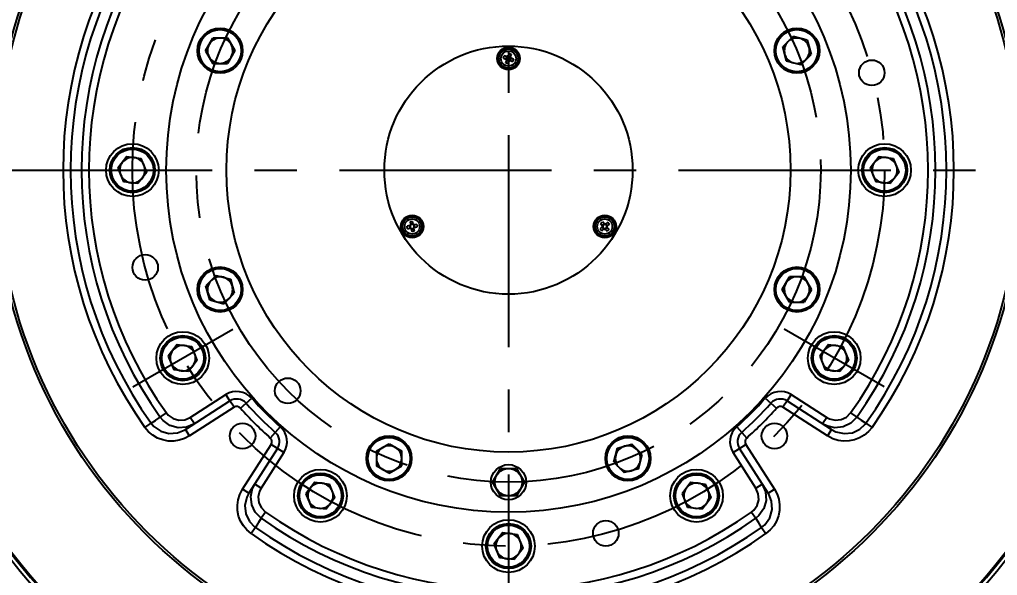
# Model space of a CAD drawing. Extents: x 4154 to 4364, y 2392 to 2546.
# Drawn here: x 4189.86 to 4220.61, y 2421.45 to 2438.94 of the extents above; entities that cross this region are included whole.
import ezdxf

# ---------------------------------------------------------------- set-up
doc = ezdxf.new("R2010")
doc.units = 0
doc.header["$LTSCALE"] = 1.5
doc.header["$MEASUREMENT"] = 0
doc.header["$PDSIZE"] = -1
doc.linetypes.add('CENTER', pattern=[10.16, 6.35, -1.27, 1.27, -1.27])
doc.layers.get('0').update_dxf_attribs({"color": 2})
doc.layers.add('1', color=7, linetype='Continuous')
doc.layers.add('SL', color=7, linetype='Continuous')
doc.styles.add('KWHS', font='ROMANS', dxfattribs={"bigfont": 'GHS'})
doc.styles.get("Standard").update_dxf_attribs({"font": 'romans.shx', "width": 0.9})
doc.dimstyles.get("Standard").update_dxf_attribs({"dimtxt": 0.18, "dimasz": 0.18, "dimexe": 0.18, "dimexo": 0.0625, "dimgap": 0.09, "dimtad": 0, "dimtih": 1, "dimtoh": 1, "dimdec": 4, "dimzin": 0, "dimdsep": 46, "dimtxsty": 'Standard', "dimcen": 0.09, "dimadec": 0, "dimazin": 0, "dimtfac": 1, "dimtdec": 4, "dimtofl": 0, "dimtmove": 0, "dimatfit": 0, "dimfxl": 1, "dimtolj": 1, "dimtzin": 0, "dimarcsym": 0})

# ---------------------------------------------------------------- blocks, each defined once
blk = doc.blocks.new('*D64')
at = {"layer": '1', "color": 1, "linetype": 'Continuous', "lineweight": 0}
for p, q in [((4198.823, 2477.369), (4160.116, 2477.369)), ((4160.616, 2475.869), (4160.616, 2412.051)), ((4175.171, 2410.551), (4160.116, 2410.551))]:
    blk.add_line(p, q, dxfattribs=at)
at = {"layer": '1', "color": 1, "linetype": 'Continuous'}
for points in [[(4160.366, 2475.869), (4160.866, 2475.869), (4160.616, 2477.369)], [(4160.366, 2412.051), (4160.866, 2412.051), (4160.616, 2410.551)]]:
    blk.add_solid(points, dxfattribs=at)
at = {"layer": 'Defpoints', "color": 0, "linetype": 'Continuous'}
for p in [(4199.323, 2477.369), (4160.616, 2410.551), (4175.671, 2410.551)]:
    blk.add_point(p, dxfattribs=at)
at = {"layer": '1', "color": 1, "linetype": 'Continuous', "insert": (4159.366, 2443.96), "char_height": 1.5, "attachment_point": 5, "rotation": 90, "style": 'KWHS'}
blk.add_mtext('\\A1;847.5', dxfattribs=at)

msp = doc.modelspace()

# ---------------------------------------------------------------- linework, layer by layer
at = {"color": 7, "linetype": 'Continuous'}
for p, q in [((4195.70745, 2437.95895), (4195.93678, 2438.3582)), ((4196.3972, 2438.35922), (4195.93678, 2438.3582)), ((4196.3972, 2438.35922), (4196.6283, 2437.961)), ((4214.18486, 2438.40444), (4213.86001, 2438.07815)), ((4214.62986, 2438.28627), (4214.18486, 2438.40444)), ((4213.98017, 2437.63368), (4213.86001, 2438.07815)), ((4214.62986, 2438.28627), (4214.75001, 2437.8418)), ((4195.70745, 2437.95895), (4195.93855, 2437.56072)), ((4196.6283, 2437.961), (4196.39897, 2437.56175)), ((4205.07541, 2437.7262), (4205.07851, 2437.73586)), ((4205.07541, 2437.7262), (4205.15838, 2437.69673)), ((4205.07851, 2437.73586), (4205.08169, 2437.7455)), ((4205.08169, 2437.7455), (4205.08496, 2437.75512)), ((4205.08496, 2437.75512), (4205.08832, 2437.76471)), ((4205.08832, 2437.76471), (4205.09176, 2437.77427)), ((4205.09176, 2437.77427), (4205.09529, 2437.78379)), ((4205.09529, 2437.78379), (4205.0989, 2437.79328)), ((4205.0989, 2437.79328), (4205.1026, 2437.80273)), ((4205.18556, 2437.77325), (4205.1026, 2437.80273)), ((4205.17698, 2437.7763), (4205.1498, 2437.69978)), ((4205.1997, 2437.76823), (4205.18556, 2437.77325)), ((4205.22108, 2437.79015), (4205.21606, 2437.77601)), ((4205.25056, 2437.87312), (4205.22108, 2437.79015)), ((4205.30065, 2437.77155), (4205.22413, 2437.79874)), ((4205.25056, 2437.87312), (4205.26022, 2437.87003)), ((4205.26022, 2437.87003), (4205.26985, 2437.86684)), ((4205.26985, 2437.86684), (4205.27947, 2437.86357)), ((4205.27947, 2437.86357), (4205.28906, 2437.86021)), ((4205.28906, 2437.86021), (4205.29862, 2437.85677)), ((4205.29258, 2437.74883), (4205.29761, 2437.76297)), ((4205.2959, 2437.64788), (4205.32309, 2437.7244)), ((4205.29761, 2437.76297), (4205.32708, 2437.84594)), ((4205.29862, 2437.85677), (4205.30815, 2437.85324)), ((4205.31451, 2437.72745), (4205.30037, 2437.73247)), ((4205.30815, 2437.85324), (4205.31763, 2437.84963)), ((4205.39747, 2437.69797), (4205.31451, 2437.72745)), ((4205.31763, 2437.84963), (4205.32708, 2437.84594)), ((4214.42517, 2437.5155), (4214.75001, 2437.8418)), ((4195.93855, 2437.56072), (4196.39897, 2437.56175)), ((4205.17528, 2437.66121), (4205.14581, 2437.57824)), ((4205.15525, 2437.57455), (4205.14581, 2437.57824)), ((4205.16474, 2437.57094), (4205.15525, 2437.57455)), ((4205.15838, 2437.69673), (4205.17252, 2437.69171)), ((4205.17426, 2437.56741), (4205.16474, 2437.57094)), ((4205.17223, 2437.65263), (4205.24875, 2437.62544)), ((4205.18382, 2437.56397), (4205.17426, 2437.56741)), ((4205.1803, 2437.67535), (4205.17528, 2437.66121)), ((4205.19341, 2437.56061), (4205.18382, 2437.56397)), ((4205.20303, 2437.55734), (4205.19341, 2437.56061)), ((4205.21267, 2437.55415), (4205.20303, 2437.55734)), ((4205.22233, 2437.55106), (4205.21267, 2437.55415)), ((4205.22233, 2437.55106), (4205.2518, 2437.63403)), ((4205.2518, 2437.63403), (4205.25682, 2437.64817)), ((4205.27318, 2437.65595), (4205.28732, 2437.65093)), ((4205.28732, 2437.65093), (4205.37029, 2437.62145)), ((4205.37398, 2437.6309), (4205.37029, 2437.62145)), ((4205.37759, 2437.64039), (4205.37398, 2437.6309)), ((4205.38112, 2437.64991), (4205.37759, 2437.64039)), ((4205.38457, 2437.65947), (4205.38112, 2437.64991)), ((4205.38792, 2437.66906), (4205.38457, 2437.65947)), ((4205.3912, 2437.67868), (4205.38792, 2437.66906)), ((4205.39438, 2437.68832), (4205.3912, 2437.67868)), ((4205.39747, 2437.69797), (4205.39438, 2437.68832)), ((4214.42517, 2437.5155), (4213.98017, 2437.63368)), ((4193.23387, 2434.62896), (4192.95373, 2434.26357)), ((4193.23387, 2434.62896), (4193.69038, 2434.56904)), ((4193.86675, 2434.14373), (4193.69038, 2434.56904)), ((4216.88628, 2434.62896), (4216.60613, 2434.26357)), ((4216.88628, 2434.62896), (4217.34279, 2434.56904)), ((4217.51916, 2434.14373), (4217.34279, 2434.56904)), ((4192.95373, 2434.26357), (4193.1301, 2433.83826)), ((4193.86675, 2434.14373), (4193.58661, 2433.77834)), ((4216.60613, 2434.26357), (4216.7825, 2433.83826)), ((4217.51916, 2434.14373), (4217.23901, 2433.77834)), ((4193.58661, 2433.77834), (4193.1301, 2433.83826)), ((4217.23901, 2433.77834), (4216.7825, 2433.83826)), ((4202.13993, 2432.57623), (4202.14984, 2432.57838)), ((4202.13993, 2432.57623), (4202.15589, 2432.48965)), ((4202.14984, 2432.57838), (4202.15978, 2432.58045)), ((4202.2341, 2432.51332), (4202.15424, 2432.4986)), ((4202.15589, 2432.48965), (4202.15861, 2432.47489)), ((4202.15978, 2432.58045), (4202.16975, 2432.58242)), ((4202.16975, 2432.58242), (4202.17973, 2432.58431)), ((4202.17973, 2432.58431), (4202.18973, 2432.5861)), ((4202.18973, 2432.5861), (4202.19974, 2432.58781)), ((4202.19974, 2432.58781), (4202.20977, 2432.58943)), ((4202.20977, 2432.58943), (4202.21979, 2432.59095)), ((4202.23575, 2432.50437), (4202.21979, 2432.59095)), ((4202.23847, 2432.48961), (4202.23575, 2432.50437)), ((4202.35474, 2432.49801), (4202.26815, 2432.48205)), ((4202.35474, 2432.49801), (4202.35689, 2432.4881)), ((4202.35689, 2432.4881), (4202.35895, 2432.47816)), ((4208.13226, 2432.52246), (4208.13977, 2432.52928)), ((4208.13226, 2432.52246), (4208.18938, 2432.45545)), ((4208.13977, 2432.52928), (4208.14735, 2432.53603)), ((4208.14735, 2432.53603), (4208.15499, 2432.54272)), ((4208.15499, 2432.54272), (4208.16269, 2432.54935)), ((4208.16269, 2432.54935), (4208.17046, 2432.55591)), ((4208.17046, 2432.55591), (4208.17827, 2432.56239)), ((4208.17827, 2432.56239), (4208.18614, 2432.5688)), ((4208.24527, 2432.51506), (4208.18347, 2432.46238)), ((4208.18614, 2432.5688), (4208.19407, 2432.57514)), ((4208.25118, 2432.50813), (4208.19407, 2432.57514)), ((4208.26091, 2432.49671), (4208.25118, 2432.50813)), ((4208.29039, 2432.505), (4208.27897, 2432.49527)), ((4208.3574, 2432.56212), (4208.29039, 2432.505)), ((4208.35, 2432.44911), (4208.29732, 2432.51091)), ((4208.34307, 2432.4432), (4208.41008, 2432.50032)), ((4208.3574, 2432.56212), (4208.36422, 2432.55461)), ((4208.36422, 2432.55461), (4208.37097, 2432.54703)), ((4208.37097, 2432.54703), (4208.37767, 2432.53939)), ((4208.37767, 2432.53939), (4208.38429, 2432.53169)), ((4208.38429, 2432.53169), (4208.39085, 2432.52393)), ((4208.39085, 2432.52393), (4208.39734, 2432.51611)), ((4208.39734, 2432.51611), (4208.40375, 2432.50824)), ((4208.40375, 2432.50824), (4208.41008, 2432.50032)), ((4202.13358, 2432.45725), (4202.04699, 2432.44129)), ((4202.04851, 2432.43126), (4202.04699, 2432.44129)), ((4202.05013, 2432.42124), (4202.04851, 2432.43126)), ((4202.05184, 2432.41123), (4202.05013, 2432.42124)), ((4202.05363, 2432.40123), (4202.05184, 2432.41123)), ((4202.05552, 2432.39124), (4202.05363, 2432.40123)), ((4202.0575, 2432.38128), (4202.05552, 2432.39124)), ((4202.05956, 2432.37134), (4202.0575, 2432.38128)), ((4202.06171, 2432.36143), (4202.05956, 2432.37134)), ((4202.06171, 2432.36143), (4202.1483, 2432.37739)), ((4202.12462, 2432.4556), (4202.13934, 2432.37574)), ((4202.14833, 2432.45997), (4202.13358, 2432.45725)), ((4202.1483, 2432.37739), (4202.16305, 2432.38011)), ((4202.17797, 2432.36983), (4202.18069, 2432.35507)), ((4202.18069, 2432.35507), (4202.19665, 2432.26849)), ((4202.18234, 2432.34612), (4202.26221, 2432.36084)), ((4202.20668, 2432.27001), (4202.19665, 2432.26849)), ((4202.2167, 2432.27163), (4202.20668, 2432.27001)), ((4202.22671, 2432.27333), (4202.2167, 2432.27163)), ((4202.23671, 2432.27513), (4202.22671, 2432.27333)), ((4202.2467, 2432.27702), (4202.23671, 2432.27513)), ((4202.25666, 2432.27899), (4202.2467, 2432.27702)), ((4202.26815, 2432.48205), (4202.25339, 2432.47933)), ((4202.2666, 2432.28106), (4202.25666, 2432.27899)), ((4202.26055, 2432.36979), (4202.25783, 2432.38455)), ((4202.27651, 2432.28321), (4202.26055, 2432.36979)), ((4202.27651, 2432.28321), (4202.2666, 2432.28106)), ((4202.26811, 2432.39947), (4202.28287, 2432.40219)), ((4202.29182, 2432.40384), (4202.27711, 2432.4837)), ((4202.28287, 2432.40219), (4202.36946, 2432.41815)), ((4202.35895, 2432.47816), (4202.36092, 2432.4682)), ((4202.36092, 2432.4682), (4202.36281, 2432.45821)), ((4202.36281, 2432.45821), (4202.36461, 2432.44821)), ((4202.36461, 2432.44821), (4202.36631, 2432.4382)), ((4202.36631, 2432.4382), (4202.36793, 2432.42818)), ((4202.36793, 2432.42818), (4202.36946, 2432.41815)), ((4208.18625, 2432.41624), (4208.11925, 2432.35912)), ((4208.12558, 2432.3512), (4208.11925, 2432.35912)), ((4208.13199, 2432.34333), (4208.12558, 2432.3512)), ((4208.13847, 2432.33551), (4208.13199, 2432.34333)), ((4208.14503, 2432.32775), (4208.13847, 2432.33551)), ((4208.15166, 2432.32005), (4208.14503, 2432.32775)), ((4208.15835, 2432.31241), (4208.15166, 2432.32005)), ((4208.16511, 2432.30483), (4208.15835, 2432.31241)), ((4208.17192, 2432.29732), (4208.16511, 2432.30483)), ((4208.17192, 2432.29732), (4208.23893, 2432.35444)), ((4208.17932, 2432.41033), (4208.232, 2432.34853)), ((4208.19767, 2432.42597), (4208.18625, 2432.41624)), ((4208.18938, 2432.45545), (4208.19911, 2432.44403)), ((4208.23893, 2432.35444), (4208.25035, 2432.36417)), ((4208.26841, 2432.36273), (4208.27814, 2432.35131)), ((4208.27814, 2432.35131), (4208.33526, 2432.2843)), ((4208.28405, 2432.34438), (4208.34585, 2432.39706)), ((4208.33995, 2432.40399), (4208.33021, 2432.41541)), ((4208.33165, 2432.43347), (4208.34307, 2432.4432)), ((4208.34318, 2432.29064), (4208.33526, 2432.2843)), ((4208.39706, 2432.33698), (4208.33995, 2432.40399)), ((4208.35105, 2432.29705), (4208.34318, 2432.29064)), ((4208.35887, 2432.30353), (4208.35105, 2432.29705)), ((4208.36663, 2432.31009), (4208.35887, 2432.30353)), ((4208.37433, 2432.31671), (4208.36663, 2432.31009)), ((4208.38198, 2432.32341), (4208.37433, 2432.31671)), ((4208.38955, 2432.33016), (4208.38198, 2432.32341)), ((4208.39706, 2432.33698), (4208.38955, 2432.33016)), ((4196.04772, 2430.8918), (4195.72287, 2430.5655)), ((4196.04772, 2430.8918), (4196.49272, 2430.77362)), ((4196.49272, 2430.77362), (4196.61287, 2430.32915)), ((4213.84459, 2430.4463), (4214.07391, 2430.84555)), ((4214.53434, 2430.84658), (4214.07391, 2430.84555)), ((4214.76544, 2430.44835), (4214.53434, 2430.84658)), ((4195.84303, 2430.12103), (4195.72287, 2430.5655)), ((4214.07569, 2430.04807), (4213.84459, 2430.4463)), ((4214.76544, 2430.44835), (4214.53611, 2430.0491)), ((4195.84303, 2430.12103), (4196.28803, 2430.00285)), ((4196.28803, 2430.00285), (4196.61287, 2430.32915)), ((4214.07569, 2430.04807), (4214.53611, 2430.0491)), ((4194.81829, 2428.71586), (4194.53814, 2428.35047)), ((4194.81829, 2428.71586), (4195.2748, 2428.65594)), ((4195.45116, 2428.23063), (4195.2748, 2428.65594)), ((4215.30187, 2428.71586), (4215.02172, 2428.35047)), ((4215.30187, 2428.71586), (4215.75838, 2428.65594)), ((4215.93474, 2428.23063), (4215.75838, 2428.65594)), ((4194.53814, 2428.35047), (4194.71451, 2427.92516)), ((4195.45116, 2428.23063), (4195.17102, 2427.86524)), ((4215.02172, 2428.35047), (4215.19809, 2427.92516)), ((4215.93474, 2428.23063), (4215.6546, 2427.86524)), ((4195.17102, 2427.86524), (4194.71451, 2427.92516)), ((4215.6546, 2427.86524), (4215.19809, 2427.92516)), ((4195.23076, 2426.42218), (4196.34998, 2427.14084)), ((4196.47777, 2426.94181), (4196.34998, 2427.14084)), ((4196.98545, 2426.87195), (4197.16225, 2427.02906)), ((4213.31063, 2427.02906), (4213.48744, 2426.87195)), ((4214.12291, 2427.14084), (4213.99511, 2426.94181)), ((4214.12291, 2427.14084), (4215.24212, 2426.42218)), ((4195.07509, 2426.04113), (4196.47777, 2426.94181)), ((4196.60557, 2426.74279), (4195.20289, 2425.84211)), ((4196.60557, 2426.74279), (4196.47777, 2426.94181)), ((4196.80864, 2426.71484), (4196.98545, 2426.87195)), ((4213.48744, 2426.87195), (4213.66425, 2426.71484)), ((4213.99511, 2426.94181), (4213.86731, 2426.74279)), ((4215.27, 2425.84211), (4213.86731, 2426.74279)), ((4213.99511, 2426.94181), (4215.39779, 2426.04113)), ((4194.13739, 2426.33321), (4194.1433, 2426.33698)), ((4194.1433, 2426.33698), (4194.2876, 2426.42906)), ((4194.2876, 2426.42906), (4194.47903, 2426.56499)), ((4194.37288, 2426.3281), (4194.2876, 2426.42906)), ((4194.47903, 2426.56499), (4194.53877, 2426.49435)), ((4194.53877, 2426.49435), (4194.69058, 2426.38726)), ((4194.69058, 2426.38726), (4194.87068, 2426.33653)), ((4194.87068, 2426.33653), (4195.05803, 2426.34867)), ((4195.05803, 2426.34867), (4195.23076, 2426.42218)), ((4195.35856, 2426.22315), (4195.23076, 2426.42218)), ((4215.24212, 2426.42218), (4215.11433, 2426.22315)), ((4215.24212, 2426.42218), (4215.33148, 2426.37558)), ((4215.33148, 2426.37558), (4215.51322, 2426.33434)), ((4215.51322, 2426.33434), (4215.69711, 2426.35499)), ((4215.69711, 2426.35499), (4215.86333, 2426.43474)), ((4215.86333, 2426.43474), (4215.99385, 2426.56499)), ((4215.99385, 2426.56499), (4216.18529, 2426.42906)), ((4216.18529, 2426.42906), (4215.99904, 2426.24286)), ((4216.18529, 2426.42906), (4216.32499, 2426.33991)), ((4216.32499, 2426.33991), (4216.32959, 2426.33698)), ((4216.32959, 2426.33698), (4216.47519, 2426.24405)), ((4193.80609, 2426.10835), (4193.99769, 2426.24405)), ((4193.91776, 2425.97614), (4193.80609, 2426.10835)), ((4193.99769, 2426.24405), (4194.13739, 2426.33321)), ((4193.99769, 2426.24405), (4194.08365, 2426.14239)), ((4194.08365, 2426.14239), (4194.3009, 2425.98964)), ((4194.58938, 2426.17488), (4194.37288, 2426.3281)), ((4194.84601, 2426.10199), (4194.58938, 2426.17488)), ((4195.11278, 2426.11876), (4194.84601, 2426.10199)), ((4195.03922, 2426.0194), (4195.07509, 2426.04113)), ((4195.35856, 2426.22315), (4195.07509, 2426.04113)), ((4195.20289, 2425.84211), (4195.07509, 2426.04113)), ((4195.35856, 2426.22315), (4195.11278, 2426.11876)), ((4198.06185, 2426.12946), (4197.90474, 2425.95265)), ((4212.41104, 2426.12946), (4212.56814, 2425.95265)), ((4215.39779, 2426.04113), (4215.11433, 2426.22315)), ((4215.24144, 2426.15692), (4215.11433, 2426.22315)), ((4215.50015, 2426.0986), (4215.24144, 2426.15692)), ((4215.39779, 2426.04113), (4215.27, 2425.84211)), ((4215.39779, 2426.04113), (4215.52689, 2425.97384)), ((4215.76208, 2426.1286), (4215.50015, 2426.0986)), ((4215.99904, 2426.24286), (4215.76208, 2426.1286)), ((4216.05093, 2425.944), (4216.28876, 2426.05789)), ((4216.28876, 2426.05789), (4216.45166, 2426.21255)), ((4216.45166, 2426.21255), (4216.47519, 2426.24405)), ((4216.47519, 2426.24405), (4216.66679, 2426.10835)), ((4216.66679, 2426.10835), (4216.55593, 2425.97709)), ((4194.05032, 2425.86479), (4193.91776, 2425.97614)), ((4194.1997, 2425.77725), (4194.05032, 2425.86479)), ((4194.36295, 2425.71601), (4194.1997, 2425.77725)), ((4194.3009, 2425.98964), (4194.55884, 2425.9176)), ((4194.55884, 2425.9176), (4194.82735, 2425.93549)), ((4194.82735, 2425.93549), (4195.03922, 2426.0194)), ((4195.04822, 2425.7604), (4194.8821, 2425.70559)), ((4195.20289, 2425.84211), (4195.04822, 2425.7604)), ((4197.90474, 2425.95265), (4197.74763, 2425.77585)), ((4212.56814, 2425.95265), (4212.72525, 2425.77585)), ((4215.43712, 2425.75508), (4215.27, 2425.84211)), ((4215.60276, 2425.70291), (4215.43712, 2425.75508)), ((4215.52689, 2425.97384), (4215.78752, 2425.91466)), ((4215.78752, 2425.91466), (4216.05093, 2425.944)), ((4216.27665, 2425.77903), (4216.11619, 2425.71768)), ((4216.4247, 2425.86617), (4216.27665, 2425.77903)), ((4216.55593, 2425.97709), (4216.4247, 2425.86617)), ((4194.53417, 2425.68305), (4194.36295, 2425.71601)), ((4194.70908, 2425.67966), (4194.53417, 2425.68305)), ((4194.8821, 2425.70559), (4194.70908, 2425.67966)), ((4196.8749, 2424.1701), (4197.77558, 2425.57278)), ((4197.9746, 2425.44498), (4197.07393, 2424.0423)), ((4197.9746, 2425.44498), (4197.77558, 2425.57278)), ((4198.17363, 2425.31718), (4197.9746, 2425.44498)), ((4201.08087, 2425.36441), (4201.47909, 2425.59551)), ((4201.47909, 2425.59551), (4201.87835, 2425.36618)), ((4208.5483, 2425.01493), (4208.66647, 2425.45993)), ((4208.66647, 2425.45993), (4209.11094, 2425.58008)), ((4209.43724, 2425.25524), (4209.11094, 2425.58008)), ((4212.29925, 2425.31718), (4212.49828, 2425.44498)), ((4212.49828, 2425.44498), (4212.69731, 2425.57278)), ((4213.39896, 2424.0423), (4212.49828, 2425.44498)), ((4212.69731, 2425.57278), (4213.59798, 2424.1701)), ((4215.77474, 2425.67891), (4215.60276, 2425.70291)), ((4215.94708, 2425.68407), (4215.77474, 2425.67891)), ((4216.11619, 2425.71768), (4215.94708, 2425.68407)), ((4198.17363, 2425.31718), (4197.45497, 2424.19797)), ((4201.08087, 2425.36441), (4201.08189, 2424.90398)), ((4201.87937, 2424.90576), (4201.87835, 2425.36618)), ((4209.31906, 2424.81024), (4209.43724, 2425.25524)), ((4213.01791, 2424.19797), (4212.29925, 2425.31718)), ((4201.48114, 2424.67466), (4201.08189, 2424.90398)), ((4201.48114, 2424.67466), (4201.87937, 2424.90576)), ((4204.73573, 2424.38652), (4204.98489, 2424.82084)), ((4204.98489, 2424.82084), (4205.4856, 2424.82222)), ((4205.4856, 2424.82222), (4205.73715, 2424.38929)), ((4208.5483, 2425.01493), (4208.87459, 2424.69008)), ((4209.31906, 2424.81024), (4208.87459, 2424.69008)), ((4197.07393, 2424.0423), (4197.25594, 2424.32577)), ((4197.1314, 2423.93994), (4197.18971, 2424.19865)), ((4197.18971, 2424.19865), (4197.25594, 2424.32577)), ((4197.45497, 2424.19797), (4197.25594, 2424.32577)), ((4197.45497, 2424.19797), (4197.40837, 2424.10862)), ((4199.14698, 2424.38717), (4198.86683, 2424.02177)), ((4199.14698, 2424.38717), (4199.60349, 2424.32725)), ((4199.77985, 2423.90194), (4199.60349, 2424.32725)), ((4204.98729, 2423.95358), (4204.73573, 2424.38652)), ((4205.73715, 2424.38929), (4205.488, 2423.95497)), ((4210.97318, 2424.38717), (4210.69303, 2424.02177)), ((4210.97318, 2424.38717), (4211.42969, 2424.32725)), ((4211.60605, 2423.90194), (4211.42969, 2424.32725)), ((4213.01791, 2424.19797), (4213.21694, 2424.32577)), ((4213.09143, 2424.02524), (4213.01791, 2424.19797)), ((4213.21694, 2424.32577), (4213.39896, 2424.0423)), ((4213.21694, 2424.32577), (4213.32133, 2424.07999)), ((4196.7357, 2423.83734), (4196.78787, 2424.00297)), ((4196.78787, 2424.00297), (4196.8749, 2424.1701)), ((4197.07393, 2424.0423), (4196.8749, 2424.1701)), ((4197.00664, 2423.9132), (4196.94745, 2423.65258)), ((4197.07393, 2424.0423), (4197.00664, 2423.9132)), ((4197.16139, 2423.67801), (4197.1314, 2423.93994)), ((4197.40837, 2424.10862), (4197.36713, 2423.92687)), ((4197.36713, 2423.92687), (4197.38778, 2423.74298)), ((4198.86683, 2424.02177), (4199.0432, 2423.59647)), ((4199.77985, 2423.90194), (4199.49971, 2423.53655)), ((4205.488, 2423.95497), (4204.98729, 2423.95358)), ((4210.69303, 2424.02177), (4210.8694, 2423.59647)), ((4211.60605, 2423.90194), (4211.32591, 2423.53655)), ((4213.10356, 2423.83789), (4213.09143, 2424.02524)), ((4213.32133, 2424.07999), (4213.3381, 2423.81321)), ((4213.39896, 2424.0423), (4213.59798, 2424.1701)), ((4213.42069, 2424.00643), (4213.39896, 2424.0423)), ((4213.5046, 2423.79456), (4213.42069, 2424.00643)), ((4213.59798, 2424.1701), (4213.6797, 2424.01543)), ((4213.6797, 2424.01543), (4213.73451, 2423.84931)), ((4196.7117, 2423.66536), (4196.7357, 2423.83734)), ((4196.71686, 2423.49301), (4196.7117, 2423.66536)), ((4196.94745, 2423.65258), (4196.97679, 2423.38916)), ((4197.27565, 2423.44105), (4197.16139, 2423.67801)), ((4197.38778, 2423.74298), (4197.46754, 2423.57676)), ((4197.46754, 2423.57676), (4197.59778, 2423.44624)), ((4199.49971, 2423.53655), (4199.0432, 2423.59647)), ((4211.32591, 2423.53655), (4210.8694, 2423.59647)), ((4212.94574, 2423.50598), (4213.05283, 2423.65779)), ((4213.05283, 2423.65779), (4213.10356, 2423.83789)), ((4213.3381, 2423.81321), (4213.26522, 2423.55659)), ((4213.5225, 2423.52605), (4213.5046, 2423.79456)), ((4213.73451, 2423.84931), (4213.76043, 2423.67629)), ((4213.76043, 2423.67629), (4213.75704, 2423.50137)), ((4196.75048, 2423.32391), (4196.71686, 2423.49301)), ((4196.81182, 2423.16344), (4196.75048, 2423.32391)), ((4196.97679, 2423.38916), (4197.09068, 2423.15133)), ((4197.46185, 2423.25481), (4197.27565, 2423.44105)), ((4197.59778, 2423.44624), (4197.46185, 2423.25481)), ((4212.8751, 2423.44624), (4212.94574, 2423.50598)), ((4212.8751, 2423.44624), (4213.01103, 2423.25481)), ((4213.11199, 2423.34008), (4213.01103, 2423.25481)), ((4213.26522, 2423.55659), (4213.11199, 2423.34008)), ((4213.2977, 2423.05086), (4213.45045, 2423.26811)), ((4213.45045, 2423.26811), (4213.5225, 2423.52605)), ((4213.72408, 2423.33015), (4213.66284, 2423.16691)), ((4213.75704, 2423.50137), (4213.72408, 2423.33015)), ((4196.89896, 2423.01539), (4196.81182, 2423.16344)), ((4197.00988, 2422.88417), (4196.89896, 2423.01539)), ((4197.09068, 2423.15133), (4197.24534, 2422.98843)), ((4197.27684, 2422.9649), (4197.14115, 2422.7733)), ((4197.24534, 2422.98843), (4197.27684, 2422.9649)), ((4197.36977, 2423.1105), (4197.27684, 2422.9649)), ((4197.3727, 2423.1151), (4197.36977, 2423.1105)), ((4197.46185, 2423.25481), (4197.3727, 2423.1151)), ((4213.10312, 2423.1105), (4213.01103, 2423.25481)), ((4213.10689, 2423.10459), (4213.10312, 2423.1105)), ((4213.19604, 2422.9649), (4213.10689, 2423.10459)), ((4213.19604, 2422.9649), (4213.2977, 2423.05086)), ((4213.19604, 2422.9649), (4213.33174, 2422.7733)), ((4213.57531, 2423.01753), (4213.46395, 2422.88497)), ((4213.66284, 2423.16691), (4213.57531, 2423.01753)), ((4197.14115, 2422.7733), (4197.00988, 2422.88417)), ((4205.06008, 2422.80276), (4204.77993, 2422.43736)), ((4205.06008, 2422.80276), (4205.51659, 2422.74284)), ((4205.69295, 2422.31753), (4205.51659, 2422.74284)), ((4213.46395, 2422.88497), (4213.33174, 2422.7733)), ((4204.77993, 2422.43736), (4204.9563, 2422.01206)), ((4205.69295, 2422.31753), (4205.41281, 2421.95214)), ((4205.41281, 2421.95214), (4204.9563, 2422.01206))]:
    msp.add_line(p, q, dxfattribs=at)
for centre, radius in [((4205.23644, 2434.20365), 16.16248), ((4205.23644, 2434.20365), 16.08364), ((4196.16787, 2437.95997), 0.70957), ((4214.30501, 2437.95997), 0.70957), ((4196.16787, 2437.95997), 0.66227), ((4214.30501, 2437.95997), 0.66227), ((4205.23644, 2434.20365), 3.90265), ((4205.23644, 2437.71209), 0.35479), ((4205.23644, 2437.71209), 0.33902), ((4205.23644, 2437.71209), 0.31537), ((4205.23644, 2437.71209), 0.30381), ((4205.23644, 2437.71209), 0.23652), ((4216.65968, 2437.2645), 0.40209), ((4193.41024, 2434.20365), 0.82783), ((4217.06264, 2434.20365), 0.82783), ((4193.41024, 2434.20365), 0.70957), ((4193.41024, 2434.20365), 0.66227), ((4217.06264, 2434.20365), 0.70957), ((4217.06264, 2434.20365), 0.66227), ((4202.20822, 2432.42972), 0.35479), ((4202.20822, 2432.42972), 0.33902), ((4202.20822, 2432.42972), 0.31537), ((4202.20822, 2432.42972), 0.30381), ((4202.20822, 2432.42972), 0.23652), ((4208.26466, 2432.42972), 0.35479), ((4208.26466, 2432.42972), 0.33902), ((4208.26466, 2432.42972), 0.31537), ((4208.26466, 2432.42972), 0.30381), ((4208.26466, 2432.42972), 0.23652), ((4193.81321, 2431.1428), 0.40209), ((4196.16787, 2430.44733), 0.70957), ((4196.16787, 2430.44733), 0.66227), ((4214.30501, 2430.44733), 0.70957), ((4214.30501, 2430.44733), 0.66227), ((4194.99465, 2428.29055), 0.82783), ((4215.47823, 2428.29055), 0.82783), ((4194.99465, 2428.29055), 0.70957), ((4194.99465, 2428.29055), 0.66227), ((4215.47823, 2428.29055), 0.70957), ((4215.47823, 2428.29055), 0.66227), ((4198.29566, 2427.26287), 0.40209), ((4196.87405, 2425.84126), 0.40209), ((4213.59883, 2425.84126), 0.40209), ((4201.48012, 2425.13508), 0.70957), ((4201.48012, 2425.13508), 0.66227), ((4208.99277, 2425.13508), 0.70957), ((4208.99277, 2425.13508), 0.66227), ((4205.23644, 2424.3879), 0.55189), ((4205.23644, 2424.3879), 0.43243), ((4199.32334, 2423.96186), 0.82783), ((4199.32334, 2423.96186), 0.70957), ((4199.32334, 2423.96186), 0.66227), ((4211.14954, 2423.96186), 0.82783), ((4211.14954, 2423.96186), 0.70957), ((4211.14954, 2423.96186), 0.66227), ((4205.23644, 2422.37745), 0.82783), ((4205.23644, 2422.37745), 0.70957), ((4205.23644, 2422.37745), 0.66227), ((4208.29729, 2422.78042), 0.40209)]:
    msp.add_circle(centre, radius, dxfattribs=at)
for centre, radius, start, end in [((4205.23644, 2434.20365), 14.00667, 144.692805, 215.307195), ((4205.23644, 2434.20365), 13.77188, 144.692805, 215.307195), ((4205.23644, 2434.20365), 13.77188, 324.692805, 35.307195), ((4205.23644, 2434.20365), 14.00667, 324.692805, 35.307195), ((4205.23644, 2434.20365), 13.42838, 144.62207, 215.37793), ((4205.23644, 2434.20365), 13.1936, 144.62207, 215.37793), ((4205.23644, 2434.20365), 13.1936, 324.62207, 35.37793), ((4205.23644, 2434.20365), 13.42838, 324.62207, 35.37793), ((4196.16787, 2437.95997), 0.39874, 90.127333, 150.127333), ((4196.16787, 2437.95997), 0.39874, 30.127333, 90.127333), ((4214.30501, 2437.95997), 0.39874, 75.127333, 135.127333), ((4214.30501, 2437.95997), 0.39874, 15.127333, 75.127333), ((4196.16787, 2437.95997), 0.39874, 150.127333, 210.127333), ((4196.16787, 2437.95997), 0.39874, 330.127333, 30.127333), ((4214.30501, 2437.95997), 0.39874, 135.127333, 195.127333), ((4214.30501, 2437.95997), 0.39874, 315.127333, 15.127333), ((4196.16787, 2437.95997), 0.39874, 210.127333, 270.127333), ((4196.16787, 2437.95997), 0.39874, 270.127333, 330.127333), ((4205.23644, 2437.71209), 0.06709, 123.20193, 197.684137), ((4205.23644, 2437.71209), 0.07956, 101.129963, 129.756104), ((4205.23644, 2437.71209), 0.06709, 107.684137, 123.20193), ((4205.23644, 2437.71209), 0.06709, 33.20193, 107.684137), ((4205.23644, 2437.71209), 0.06709, 303.20193, 17.684137), ((4205.23644, 2437.71209), 0.06709, 17.684137, 33.20193), ((4205.23644, 2437.71209), 0.07956, 11.129963, 39.756104), ((4214.30501, 2437.95997), 0.39874, 195.127333, 255.127333), ((4205.23644, 2437.71209), 0.07956, 191.129963, 219.756104), ((4205.23644, 2437.71209), 0.06709, 197.684137, 213.20193), ((4205.23644, 2437.71209), 0.06709, 213.20193, 287.684137), ((4205.23644, 2437.71209), 0.07956, 281.129963, 309.756104), ((4205.23644, 2437.71209), 0.06709, 287.684137, 303.20193), ((4214.30501, 2437.95997), 0.39874, 255.127333, 315.127333), ((4193.41024, 2434.20365), 0.39874, 142.522674, 202.522674), ((4193.41024, 2434.20365), 0.39874, 82.522674, 142.522674), ((4193.41024, 2434.20365), 0.39874, 22.522674, 82.522674), ((4193.41024, 2434.20365), 0.39874, 322.522674, 22.522674), ((4217.06264, 2434.20365), 0.39874, 142.522674, 202.522674), ((4217.06264, 2434.20365), 0.39874, 82.522674, 142.522674), ((4217.06264, 2434.20365), 0.39874, 22.522674, 82.522674), ((4217.06264, 2434.20365), 0.39874, 322.522674, 22.522674), ((4193.41024, 2434.20365), 0.39874, 202.522674, 262.522674), ((4217.06264, 2434.20365), 0.39874, 202.522674, 262.522674), ((4193.41024, 2434.20365), 0.39874, 262.522674, 322.522674), ((4217.06264, 2434.20365), 0.39874, 262.522674, 322.522674), ((4202.20822, 2432.42972), 0.07956, 131.129963, 159.756104), ((4202.20822, 2432.42972), 0.06709, 63.20193, 137.684137), ((4202.20822, 2432.42972), 0.07956, 41.129963, 69.756104), ((4202.20822, 2432.42972), 0.06709, 47.684137, 63.20193), ((4208.26466, 2432.42972), 0.06709, 93.20193, 167.684137), ((4208.26466, 2432.42972), 0.07956, 71.129963, 99.756104), ((4208.26466, 2432.42972), 0.06709, 77.684137, 93.20193), ((4208.26466, 2432.42972), 0.06709, 3.20193, 77.684137), ((4202.20822, 2432.42972), 0.06709, 153.20193, 227.684137), ((4202.20822, 2432.42972), 0.07956, 221.129963, 249.756104), ((4202.20822, 2432.42972), 0.06709, 137.684137, 153.20193), ((4202.20822, 2432.42972), 0.06709, 227.684137, 243.20193), ((4202.20822, 2432.42972), 0.06709, 243.20193, 317.684137), ((4202.20822, 2432.42972), 0.06709, 333.20193, 47.684137), ((4202.20822, 2432.42972), 0.06709, 317.684137, 333.20193), ((4202.20822, 2432.42972), 0.07956, 311.129963, 339.756104), ((4208.26466, 2432.42972), 0.07956, 161.129963, 189.756104), ((4208.26466, 2432.42972), 0.06709, 167.684137, 183.20193), ((4208.26466, 2432.42972), 0.06709, 183.20193, 257.684137), ((4208.26466, 2432.42972), 0.07956, 251.129963, 279.756104), ((4208.26466, 2432.42972), 0.06709, 257.684137, 273.20193), ((4208.26466, 2432.42972), 0.06709, 273.20193, 347.684137), ((4208.26466, 2432.42972), 0.06709, 347.684137, 3.20193), ((4208.26466, 2432.42972), 0.07956, 341.129963, 9.756104), ((4196.16787, 2430.44733), 0.39874, 135.127333, 195.127333), ((4196.16787, 2430.44733), 0.39874, 75.127333, 135.127333), ((4196.16787, 2430.44733), 0.39874, 15.127333, 75.127333), ((4214.30501, 2430.44733), 0.39874, 150.127333, 210.127333), ((4214.30501, 2430.44733), 0.39874, 90.127333, 150.127333), ((4214.30501, 2430.44733), 0.39874, 30.127333, 90.127333), ((4214.30501, 2430.44733), 0.39874, 330.127333, 30.127333), ((4196.16787, 2430.44733), 0.39874, 195.127333, 255.127333), ((4196.16787, 2430.44733), 0.39874, 315.127333, 15.127333), ((4196.16787, 2430.44733), 0.39874, 255.127333, 315.127333), ((4214.30501, 2430.44733), 0.39874, 210.127333, 270.127333), ((4214.30501, 2430.44733), 0.39874, 270.127333, 330.127333), ((4194.99465, 2428.29055), 0.39874, 142.522674, 202.522674), ((4194.99465, 2428.29055), 0.39874, 82.522674, 142.522674), ((4194.99465, 2428.29055), 0.39874, 22.522674, 82.522674), ((4215.47823, 2428.29055), 0.39874, 142.522674, 202.522674), ((4215.47823, 2428.29055), 0.39874, 82.522674, 142.522674), ((4215.47823, 2428.29055), 0.39874, 22.522674, 82.522674), ((4194.99465, 2428.29055), 0.39874, 322.522674, 22.522674), ((4215.47823, 2428.29055), 0.39874, 322.522674, 22.522674), ((4194.99465, 2428.29055), 0.39874, 202.522674, 262.522674), ((4194.99465, 2428.29055), 0.39874, 262.522674, 322.522674), ((4215.47823, 2428.29055), 0.39874, 202.522674, 262.522674), ((4215.47823, 2428.29055), 0.39874, 262.522674, 322.522674), ((4196.69077, 2426.6101), 0.63073, 41.623775, 122.705002), ((4196.69077, 2426.6101), 0.39421, 41.623775, 122.705002), ((4205.23644, 2434.20365), 10.80126, 221.623775, 228.376225), ((4205.23644, 2434.20365), 10.80126, 311.623775, 318.376225), ((4213.78212, 2426.6101), 0.63073, 57.294998, 138.376225), ((4213.78212, 2426.6101), 0.39421, 57.294998, 138.376225), ((4196.69077, 2426.6101), 0.15768, 41.623775, 122.705002), ((4205.23644, 2434.20365), 11.27431, 221.623775, 228.376225), ((4205.23644, 2434.20365), 11.03779, 221.623775, 228.376225), ((4205.23644, 2434.20365), 11.03779, 311.623775, 318.376225), ((4205.23644, 2434.20365), 11.27431, 311.623775, 318.376225), ((4213.78212, 2426.6101), 0.15768, 57.294998, 138.376225), ((4197.64289, 2425.65798), 0.63073, 327.294998, 48.376225), ((4212.82999, 2425.65798), 0.63073, 131.623775, 212.705002), ((4197.64289, 2425.65798), 0.15768, 327.294998, 48.376225), ((4197.64289, 2425.65798), 0.39421, 327.294998, 48.376225), ((4212.82999, 2425.65798), 0.39421, 131.623775, 212.705002), ((4212.82999, 2425.65798), 0.15768, 131.623775, 212.705002), ((4201.48012, 2425.13508), 0.39874, 120.127333, 180.127333), ((4201.48012, 2425.13508), 0.39874, 60.127333, 120.127333), ((4201.48012, 2425.13508), 0.39874, 0.127333, 60.127333), ((4208.99277, 2425.13508), 0.39874, 105.127333, 165.127333), ((4208.99277, 2425.13508), 0.39874, 45.127333, 105.127333), ((4208.99277, 2425.13508), 0.39874, 345.127333, 45.127333), ((4201.48012, 2425.13508), 0.39874, 180.127333, 240.127333), ((4201.48012, 2425.13508), 0.39874, 300.127333, 0.127333), ((4208.99277, 2425.13508), 0.39874, 165.127333, 225.127333), ((4208.99277, 2425.13508), 0.39874, 225.127333, 285.127333), ((4208.99277, 2425.13508), 0.39874, 285.127333, 345.127333), ((4201.48012, 2425.13508), 0.39874, 240.127333, 300.127333), ((4199.32334, 2423.96186), 0.39874, 142.522674, 202.522674), ((4199.32334, 2423.96186), 0.39874, 82.522674, 142.522674), ((4199.32334, 2423.96186), 0.39874, 22.522674, 82.522674), ((4211.14954, 2423.96186), 0.39874, 142.522674, 202.522674), ((4211.14954, 2423.96186), 0.39874, 82.522674, 142.522674), ((4211.14954, 2423.96186), 0.39874, 22.522674, 82.522674), ((4199.32334, 2423.96186), 0.39874, 322.522674, 22.522674), ((4211.14954, 2423.96186), 0.39874, 322.522674, 22.522674), ((4199.32334, 2423.96186), 0.39874, 202.522674, 262.522674), ((4199.32334, 2423.96186), 0.39874, 262.522674, 322.522674), ((4211.14954, 2423.96186), 0.39874, 202.522674, 262.522674), ((4211.14954, 2423.96186), 0.39874, 262.522674, 322.522674), ((4205.23644, 2434.20365), 13.1936, 234.62207, 305.37793), ((4205.23644, 2434.20365), 13.77188, 234.692805, 305.307195), ((4205.23644, 2434.20365), 13.42838, 234.62207, 305.37793), ((4205.23644, 2434.20365), 14.00667, 234.692805, 305.307195), ((4205.23644, 2422.37745), 0.39874, 82.522674, 142.522674), ((4205.23644, 2422.37745), 0.39874, 22.522674, 82.522674), ((4205.23644, 2422.37745), 0.39874, 142.522674, 202.522674), ((4205.23644, 2422.37745), 0.39874, 322.522674, 22.522674), ((4205.23644, 2422.37745), 0.39874, 202.522674, 262.522674), ((4205.23644, 2422.37745), 0.39874, 262.522674, 322.522674)]:
    msp.add_arc(centre, radius, start, end, dxfattribs=at)
at = {"layer": '1', "color": 7, "linetype": 'Continuous'}
for radius in [10.76184, 8.86965]:
    msp.add_circle((4205.23644, 2434.20365), radius, dxfattribs=at)
for radius, start, end in [(19.71034, 93.439813, 86.560187), (19.86802, 202.289276, 337.710724), (19.74976, 202.28502, 337.71498)]:
    msp.add_arc((4205.23644, 2434.20365), radius, start, end, dxfattribs=at)
at = {"layer": 'SL', "color": 1, "linetype": 'CENTER', "ltscale": 0.7}
for p, q in [((4205.23644, 2477.97225), (4205.23644, 2410.08617)), ((4178.58239, 2434.20365), (4231.89049, 2434.20365)), ((4193.42311, 2427.38322), (4196.56619, 2429.19788)), ((4217.04977, 2427.38322), (4213.9067, 2429.19788))]:
    msp.add_line(p, q, dxfattribs=at)
for radius in [11.8262, 9.81575]:
    msp.add_circle((4205.23644, 2434.20365), radius, dxfattribs=at)
msp.add_point((4205.23644, 2434.20365), dxfattribs=at)

# ---------------------------------------------------------------- dimensions: what is measured, and where the dimension line sits
at = {"layer": '1', "color": 7, "linetype": 'Continuous'}
dim = msp.add_linear_dim(base=(4160.61586, 2410.55124), p1=(4199.32334, 2477.36929), p2=(4175.67094, 2410.55124), angle=90, text='847.5', dimstyle='Standard', override={"dimtxt": 1.5, "dimasz": 1.5, "dimexe": 0.5, "dimexo": 0.5, "dimgap": 0.5, "dimtad": 3, "dimtih": 0, "dimtoh": 0, "dimzin": 12, "dimdsep": 0, "dimtxsty": 'KWHS', "dimcen": 0, "dimdle": 10, "dimclrd": 1, "dimclre": 1, "dimclrt": 1, "dimadec": 2, "dimazin": 3, "dimtfac": 0.6, "dimtofl": 1, "dimtmove": 1, "dimatfit": 3, "dimtvp": 1, "dimlwd": 0, "dimlwe": 0}, dxfattribs=at)
dim.commit()
dim.dimension.update_dxf_attribs({"geometry": '*D64', "text_midpoint": (4159.36586, 2443.96027)})

doc.saveas('drawing.dxf')
